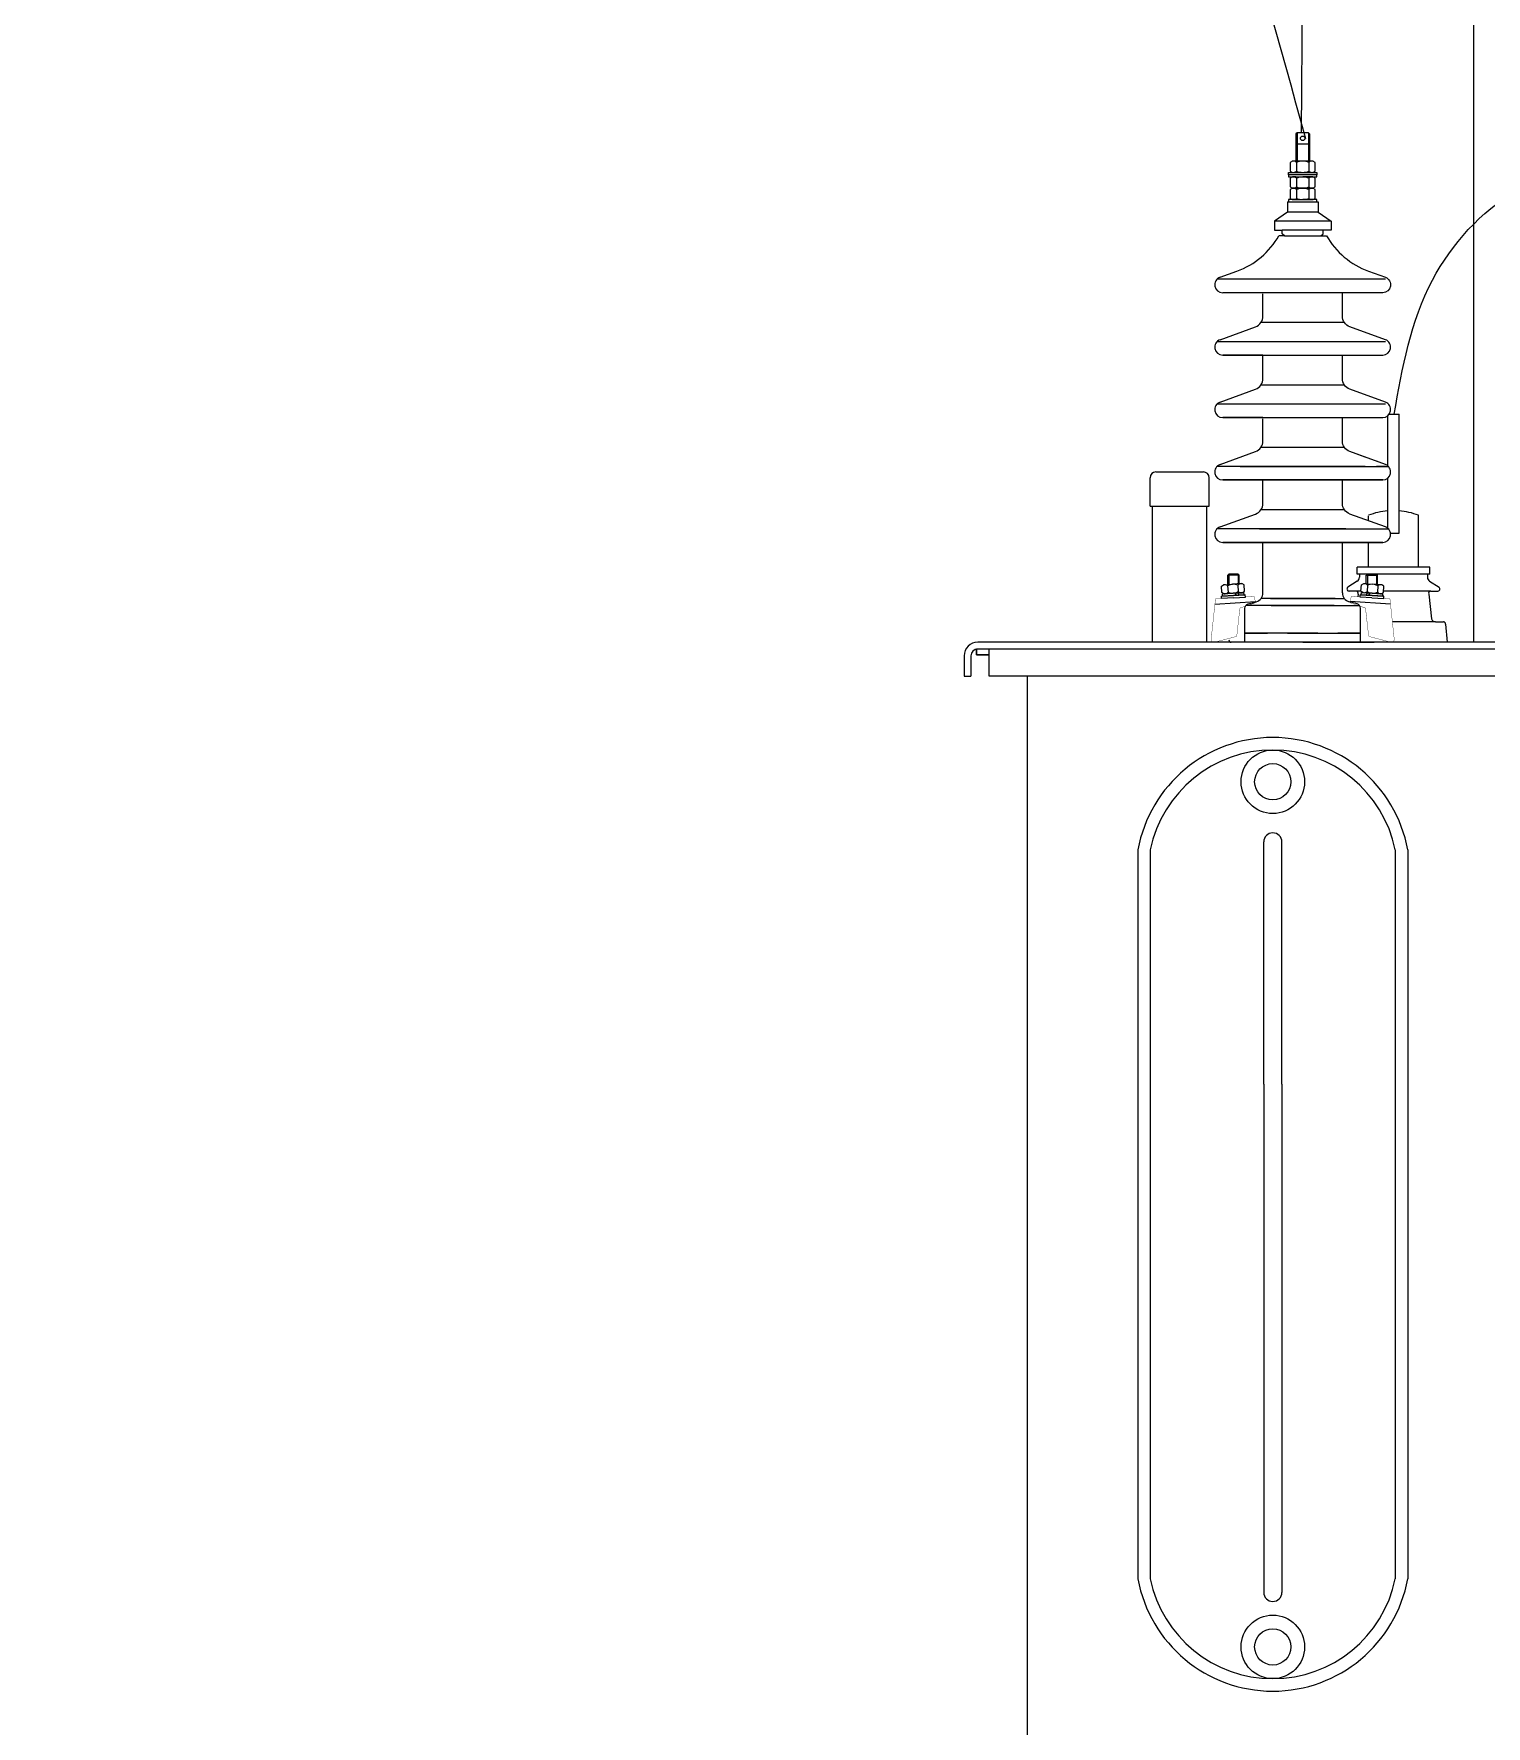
# Model space of a CAD drawing. Header units: millimetres. Extents: x -23083795 to 376618, y 113268 to 3804440.
# Drawn here: x 224033 to 225110, y 122541 to 123794 of the extents above; entities that cross this region are included whole.
import ezdxf

# ---------------------------------------------------------------- set-up
doc = ezdxf.new("R2010")
doc.units = ezdxf.units.MM
doc.header["$LTSCALE"] = 6
doc.linetypes.add('CENTER', pattern=[50.8, 31.75, -6.35, 6.35, -6.35])
doc.layers.add('duong tam', color=30, linetype='CENTER', lineweight=5)

msp = doc.modelspace()

# ---------------------------------------------------------------- linework, layer by layer
for p, q in [((224982.32604, 125199.99721, -1.36858), (224972.46706, 123721.14999, -1.36858)), ((225051.49932, 123189.94552, -1.36858), (225051.49932, 123072.67663, -1.36858))]:
    msp.add_line(p, q)
at = {"color": 170, "lineweight": 9}
for p, q in [((224969.42088, 123721.14999, -1.36858), (224968.58035, 123720.30946, -1.36858)), ((224968.58035, 123720.30946, -1.36858), (224968.58035, 123700.13691, -1.36858)), ((224969.42088, 123721.14999, -1.36858), (224969.42088, 123700.13691, -1.36858)), ((224977.82611, 123721.14999, -1.36858), (224969.42088, 123721.14999, -1.36858)), ((224977.82611, 123721.14999, -1.36858), (224977.82611, 123700.13691, -1.36858)), ((224977.82611, 123721.14999, -1.36858), (224978.66663, 123720.30946, -1.36858)), ((224978.66663, 123720.30946, -1.36858), (224978.66663, 123700.13691, -1.36858)), ((224978.66663, 123712.74475, -1.36858), (224968.58035, 123712.74475, -1.36858)), ((224969.00062, 123699.16635, -1.36858), (224969.00062, 123692.70223, -1.36858)), ((224978.24637, 123699.16635, -1.36858), (224978.24637, 123692.70223, -1.36858)), ((224969.00062, 123687.39903, -1.36858), (224969.00062, 123680.9349, -1.36858)), ((224978.24637, 123687.39903, -1.36858), (224978.24637, 123680.9349, -1.36858)), ((224962.27643, 123669.87807, -1.36858), (224968.58035, 123669.87807, -1.36858)), ((224969.00062, 123678.9938, -1.36858), (224969.00062, 123672.52967, -1.36858)), ((224973.62349, 123669.87807, -1.36858), (224984.97056, 123669.87807, -1.36858)), ((224978.24637, 123678.9938, -1.36858), (224978.24637, 123672.52967, -1.36858)), ((224994.63657, 123655.58918, -1.36858), (224952.61041, 123655.58918, -1.36858)), ((224984.97056, 123662.31336, -1.36858), (224962.27643, 123662.31336, -1.36858)), ((224960.17512, 123644.87251, -1.36858), (224955.97251, 123644.87251, -1.36858)), ((224960.17512, 123644.87251, -1.36858), (224991.27448, 123644.87251, -1.36858)), ((224912.35428, 123614.04255, -1.36858), (224924.92085, 123618.61641, -1.36858)), ((225034.89271, 123612.54985, -1.36858), (224910.08559, 123612.54985, -1.36858)), ((224944.20518, 123602.63006, -1.36858), (224914.36661, 123602.63006, -1.36858)), ((224944.20518, 123585.29196, -1.36858), (224944.20518, 123601.78953, -1.36858)), ((225004.56187, 123580.47092, -1.36858), (224942.68511, 123580.47092, -1.36858)), ((224912.35428, 123567.81378, -1.36858), (224938.67471, 123577.39363, -1.36858)), ((225034.89271, 123566.32107, -1.36858), (224910.08559, 123566.32107, -1.36858)), ((224944.20518, 123556.40128, -1.36858), (224914.36661, 123556.40128, -1.36858)), ((224944.20518, 123539.06319, -1.36858), (224944.20518, 123555.56076, -1.36858)), ((224912.35428, 123521.585, -1.36858), (224938.67471, 123531.16485, -1.36858)), ((225004.56187, 123534.24215, -1.36858), (224942.68511, 123534.24215, -1.36858)), ((225034.89271, 123520.0923, -1.36858), (224910.08559, 123520.0923, -1.36858)), ((224944.20518, 123510.1725, -1.36858), (224914.36661, 123510.1725, -1.36858)), ((224944.20518, 123492.83441, -1.36858), (224944.20518, 123509.33198, -1.36858)), ((225036.66273, 123474.33419, -1.36858), (225036.66273, 123511.54936, -1.36858)), ((225037.71218, 123512.69891, -1.36858), (225045.06797, 123512.69891, -1.36858)), ((225045.06797, 123424.44398, -1.36858), (225045.06797, 123512.69891, -1.36858)), ((224912.35428, 123475.35622, -1.36858), (224938.67471, 123484.93608, -1.36858)), ((225004.56187, 123488.01337, -1.36858), (224942.68511, 123488.01337, -1.36858)), ((225034.89271, 123475.35622, -1.36858), (225008.57228, 123484.93608, -1.36858)), ((224864.77574, 123469.83223, -1.36858), (224900.07771, 123469.83223, -1.36858)), ((225019.85227, 123473.86352, -1.36858), (224910.08559, 123473.86352, -1.36858)), ((224927.39472, 123473.86352, -1.36858), (225037.1614, 123473.86352, -1.36858)), ((225034.89271, 123473.86352, -1.36858), (225028.2575, 123473.86352, -1.36858)), ((224860.57312, 123444.61653, -1.36858), (224860.57312, 123465.62961, -1.36858)), ((224904.28033, 123444.61653, -1.36858), (224904.28033, 123465.62961, -1.36858)), ((224944.20518, 123463.94373, -1.36858), (224914.36661, 123463.94373, -1.36858)), ((224944.20518, 123446.60564, -1.36858), (224944.20518, 123463.94373, -1.36858)), ((225003.04181, 123463.94373, -1.36858), (225032.88038, 123463.94373, -1.36858)), ((225036.66273, 123428.10542, -1.36858), (225036.66273, 123465.32059, -1.36858)), ((224860.57312, 123444.61653, -1.36858), (224904.28033, 123444.61653, -1.36858)), ((224862.25417, 123343.75375, -1.36858), (224862.25417, 123444.61653, -1.36858)), ((224902.59928, 123343.75375, -1.36858), (224902.59928, 123444.61653, -1.36858)), ((225004.56187, 123441.78459, -1.36858), (224942.68511, 123441.78459, -1.36858)), ((224912.35428, 123429.12745, -1.36858), (224938.67471, 123438.7073, -1.36858)), ((225034.89271, 123429.12745, -1.36858), (225008.57228, 123438.7073, -1.36858)), ((225022.37384, 123433.68394, -1.36858), (225022.37384, 123437.41804, -1.36858)), ((225059.35686, 123399.22828, -1.36858), (225059.35686, 123437.74202, -1.36858)), ((225005.56338, 123427.63474, -1.36858), (224910.08559, 123427.63474, -1.36858)), ((224944.20518, 123417.71495, -1.36858), (224914.36661, 123417.71495, -1.36858)), ((224941.68361, 123427.63474, -1.36858), (225037.1614, 123427.63474, -1.36858)), ((224944.20518, 123380.25415, -1.36858), (224944.20518, 123416.87443, -1.36858)), ((225003.04181, 123417.71495, -1.36858), (225032.88038, 123417.71495, -1.36858)), ((225003.04181, 123380.25415, -1.36858), (225003.04181, 123416.87443, -1.36858)), ((225022.37384, 123399.22828, -1.36858), (225022.37384, 123417.71495, -1.36858)), ((225038.70299, 123424.44398, -1.36858), (225045.06797, 123424.44398, -1.36858)), ((224918.14896, 123393.34462, -1.36858), (224918.98949, 123394.18514, -1.36858)), ((224918.14896, 123386.50278, -1.36858), (224918.14896, 123393.34462, -1.36858)), ((224926.55419, 123393.34462, -1.36858), (224918.14896, 123393.34462, -1.36858)), ((224925.71367, 123394.18514, -1.36858), (224918.98949, 123394.18514, -1.36858)), ((224918.98949, 123394.18514, -1.36858), (224918.98949, 123386.55588, -1.36858)), ((224925.71367, 123394.18514, -1.36858), (224926.55419, 123393.34462, -1.36858)), ((224925.71367, 123394.18514, -1.36858), (224925.71367, 123386.98067, -1.36858)), ((224926.55419, 123387.03376, -1.36858), (224926.55419, 123393.34462, -1.36858)), ((225067.76209, 123399.22828, -1.36858), (225013.96861, 123399.22828, -1.36858)), ((225013.96861, 123394.18514, -1.36858), (225013.96861, 123399.22828, -1.36858)), ((225067.76209, 123394.18514, -1.36858), (225013.96861, 123394.18514, -1.36858)), ((225066.08105, 123394.18514, -1.36858), (225015.64965, 123394.18514, -1.36858)), ((225015.64965, 123394.18514, -1.36858), (225015.64965, 123391.8377, -1.36858)), ((225021.53332, 123394.18514, -1.36858), (225020.69279, 123393.34462, -1.36858)), ((225020.69279, 123393.34462, -1.36858), (225029.09802, 123393.34462, -1.36858)), ((225020.69279, 123387.03376, -1.36858), (225020.69279, 123393.34462, -1.36858)), ((225021.53332, 123394.18514, -1.36858), (225021.53332, 123386.98067, -1.36858)), ((225021.53332, 123394.18514, -1.36858), (225028.2575, 123394.18514, -1.36858)), ((225028.2575, 123394.18514, -1.36858), (225028.2575, 123386.55588, -1.36858)), ((225029.09802, 123393.34462, -1.36858), (225028.2575, 123394.18514, -1.36858)), ((225029.09802, 123386.50278, -1.36858), (225029.09802, 123393.34462, -1.36858)), ((225066.08105, 123394.18514, -1.36858), (225066.08105, 123391.8377, -1.36858)), ((225066.08105, 123394.18514, -1.36858), (225066.08105, 123391.8377, -1.36858)), ((225066.08105, 123394.18514, -1.36858), (225066.08105, 123391.8377, -1.36858)), ((225067.76209, 123394.18514, -1.36858), (225067.76209, 123399.22828, -1.36858)), ((224918.00203, 123385.52101, -1.36858), (224918.30359, 123380.74745, -1.36858)), ((224924.67113, 123378.49282, -1.36858), (224923.51659, 123380.10428, -1.36858)), ((224926.64956, 123378.6178, -1.36858), (224925.49501, 123380.22926, -1.36858)), ((224925.55169, 123385.99795, -1.36858), (224925.85325, 123381.22438, -1.36858)), ((225014.08019, 123388.99337, -1.36858), (225006.95415, 123384.50221, -1.36858)), ((225013.14958, 123381.57729, -1.36858), (225008.08494, 123381.57729, -1.36858)), ((225016.78394, 123381.57729, -1.36858), (225013.14958, 123381.57729, -1.36858)), ((225014.70638, 123379.26199, -1.36858), (225014.49401, 123377.31898, -1.36858)), ((225020.59743, 123378.6178, -1.36858), (225021.75198, 123380.22926, -1.36858)), ((225021.6953, 123385.99795, -1.36858), (225021.39374, 123381.22438, -1.36858)), ((225022.57585, 123378.49282, -1.36858), (225023.7304, 123380.10428, -1.36858)), ((225029.24496, 123385.52101, -1.36858), (225028.9434, 123380.74745, -1.36858)), ((225068.58112, 123381.57729, -1.36858), (225033.62792, 123381.57729, -1.36858)), ((225067.02432, 123379.26199, -1.36858), (225069.02288, 123360.97675, -1.36858)), ((225067.65051, 123388.99337, -1.36858), (225074.77655, 123384.50221, -1.36858)), ((225068.58112, 123381.57729, -1.36858), (225073.64575, 123381.57729, -1.36858)), ((224908.57765, 123372.00185, -1.36858), (224938.54687, 123373.8951, -1.36858)), ((224996.98829, 123370.9579, -1.36858), (224931.45158, 123370.9579, -1.36858)), ((224997.55695, 123376.16072, -1.36858), (224942.81565, 123376.16072, -1.36858)), ((224949.69003, 123376.16072, -1.36858), (225004.43134, 123376.16072, -1.36858)), ((224950.2587, 123370.9579, -1.36858), (225015.79541, 123370.9579, -1.36858)), ((225038.66934, 123372.00185, -1.36858), (225008.70012, 123373.8951, -1.36858)), ((225072.13649, 123358.88317, -1.36858), (225040.06945, 123358.88317, -1.36858)), ((225072.13649, 123358.88317, -1.36858), (225077.84837, 123358.88317, -1.36858)), ((225079.52942, 123357.20212, -1.36858), (225080.67919, 123343.75375, -1.36858)), ((224947.56727, 123350.47794, -1.36858), (224930.75681, 123350.47794, -1.36858)), ((224947.56727, 123350.47794, -1.36858), (224930.75681, 123350.47794, -1.36858)), ((224930.75681, 123350.47794, -1.36858), (224947.56727, 123350.47794, -1.36858)), ((224984.81593, 123350.47794, -1.36858), (224947.56727, 123350.47794, -1.36858)), ((224962.43106, 123350.47794, -1.36858), (224999.67971, 123350.47794, -1.36858)), ((225016.49018, 123350.47794, -1.36858), (224999.67971, 123350.47794, -1.36858)), ((224999.67971, 123350.47794, -1.36858), (225016.49018, 123350.47794, -1.36858)), ((224999.67971, 123350.47794, -1.36858), (225016.49018, 123350.47794, -1.36858))]:
    msp.add_line(p, q, dxfattribs=at)
at = {"color": 7}
for p, q in [((225718.74731, 123343.75375, -1.36858), (224732.8136, 123343.75375, -1.36858)), ((224722.72732, 123333.66747, -1.36858), (224722.72732, 123318.53805, -1.36858)), ((224727.77046, 123333.66747, -1.36858), (224727.77046, 123318.53805, -1.36858)), ((225719.58783, 123338.71061, -1.36858), (224731.97307, 123338.71061, -1.36858)), ((224731.97307, 123334.508, -1.36858), (224731.97307, 123338.71061, -1.36858)), ((224731.97307, 123334.508, -1.36858), (224731.97307, 123338.71061, -1.36858)), ((224731.97307, 123338.71061, -1.36858), (224731.97307, 123334.508, -1.36858)), ((224731.97307, 123338.71061, -1.36858), (224731.97307, 123334.508, -1.36858)), ((224731.97307, 123338.71061, -1.36858), (224731.97307, 123334.508, -1.36858)), ((224731.97307, 123338.71061, -1.36858), (224731.97307, 123334.508, -1.36858)), ((224731.97307, 123338.71061, -1.36858), (224731.97307, 123334.508, -1.36858)), ((224731.97307, 123338.71061, -1.36858), (224731.97307, 123334.508, -1.36858)), ((224731.97307, 123338.71061, -1.36858), (224731.97307, 123334.508, -1.36858)), ((224731.97307, 123338.71061, -1.36858), (224731.97307, 123334.508, -1.36858)), ((224731.97307, 123338.71061, -1.36858), (224731.97307, 123334.508, -1.36858)), ((224731.97307, 123338.71061, -1.36858), (224731.97307, 123334.508, -1.36858)), ((224731.97307, 123338.71061, -1.36858), (224731.97307, 123334.508, -1.36858)), ((224731.97307, 123334.508, -1.36858), (224731.97307, 123338.71061, -1.36858)), ((224731.97307, 123334.508, -1.36858), (224731.97307, 123338.71061, -1.36858)), ((224741.21883, 123334.508, -1.36858), (224731.97307, 123334.508, -1.36858)), ((224741.21883, 123334.508, -1.36858), (224731.97307, 123334.508, -1.36858)), ((224731.97307, 123334.508, -1.36858), (224741.21883, 123334.508, -1.36858)), ((224741.21883, 123334.508, -1.36858), (224731.97307, 123334.508, -1.36858)), ((224741.21883, 123334.508, -1.36858), (224731.97307, 123334.508, -1.36858)), ((224741.21883, 123318.53805, -1.36858), (224741.21883, 123338.71061, -1.36858)), ((224722.72732, 123318.53805, -1.36858), (224727.77046, 123318.53805, -1.36858)), ((225710.34208, 123318.53805, -1.36858), (224741.21883, 123318.53805, -1.36858)), ((224769.79662, 122464.53397, -1.36858), (224769.79662, 123318.53805, -1.36858))]:
    msp.add_line(p, q, dxfattribs=at)
at = {"color": 7, "lineweight": 9}
for p, q in [((224973.62349, 123343.75375, -1.36858), (224920.67053, 123343.75375, -1.36858)), ((224973.62349, 123343.75375, -1.36858), (225026.57646, 123343.75375, -1.36858)), ((225063.97974, 123343.75375, -1.36858), (224984.13003, 123343.75375, -1.36858))]:
    msp.add_line(p, q, dxfattribs=at)
at = {"color": 150, "lineweight": 9}
for p, q in [((224944.75288, 123016.42705, -1.36858), (224944.75288, 123195.84694, -1.36858)), ((224958.20125, 123016.42705, -1.36858), (224958.20125, 123195.84694, -1.36858))]:
    msp.add_line(p, q, dxfattribs=at)
at = {"linetype": 'Continuous'}
for p, q in [((224851.4548, 123189.94552, -1.36858), (224851.4548, 122650.03927, -1.36858)), ((225051.49932, 123095.58941, -1.36858), (225051.49932, 122650.03927, -1.36858))]:
    msp.add_line(p, q, dxfattribs=at)
at = {"color": 160, "linetype": 'Continuous', "lineweight": 9}
for p, q in [((224860.70056, 123189.94552, -1.36858), (224860.70056, 122650.03927, -1.36858)), ((225042.25357, 123096.79973, -1.36858), (225042.25357, 122650.03927, -1.36858))]:
    msp.add_line(p, q, dxfattribs=at)
at = {"color": 160, "lineweight": 9}
msp.add_line((225042.25357, 123189.94552, -1.36858), (225042.25357, 123071.46631, -1.36858), dxfattribs=at)
at = {"color": 150, "linetype": 'Continuous', "lineweight": 9}
for p, q in [((224944.75288, 123016.42705, -1.36858), (224944.75288, 122639.96889, -1.36858)), ((224958.20125, 123016.42705, -1.36858), (224958.20125, 122639.96889, -1.36858))]:
    msp.add_line(p, q, dxfattribs=at)
at = {"color": 170, "lineweight": 9, "elevation": -1.36858}
for points in [[(224969.42088, 123700.13691), (224966.05878, 123700.13691), (224964.37774, 123699.16635), (224964.37774, 123692.70223), (224966.05878, 123691.73167), (224969.42088, 123691.73167)], [(224969.42088, 123691.73167), (224981.1882, 123691.73167), (224982.86925, 123692.70223), (224982.86925, 123699.16635), (224981.1882, 123700.13691), (224969.42088, 123700.13691)], [(224968.58035, 123690.05063), (224963.11695, 123690.05063), (224963.11695, 123691.73167), (224968.58035, 123691.73167)], [(224969.42088, 123690.05063), (224963.11695, 123690.05063), (224963.11695, 123688.36958), (224969.42088, 123688.36958)], [(224968.58035, 123688.36958), (224966.05878, 123688.36958), (224964.37774, 123687.39903), (224964.37774, 123680.9349), (224966.05878, 123679.96435), (224968.58035, 123679.96435)], [(224969.42088, 123679.96435), (224966.05878, 123679.96435), (224964.37774, 123678.9938), (224964.37774, 123672.52967), (224966.05878, 123671.55912), (224969.42088, 123671.55912)], [(224969.42088, 123688.36958), (224984.13003, 123688.36958), (224984.13003, 123690.05063), (224969.42088, 123690.05063)], [(224969.42088, 123671.55912), (224981.1882, 123671.55912), (224982.86925, 123672.52967), (224982.86925, 123678.9938), (224981.1882, 123679.96435), (224969.42088, 123679.96435)], [(224973.62349, 123691.73167), (224984.13003, 123691.73167), (224984.13003, 123690.05063), (224973.62349, 123690.05063)], [(224973.62349, 123679.96435), (224981.1882, 123679.96435), (224982.86925, 123680.9349), (224982.86925, 123687.39903), (224981.1882, 123688.36958), (224973.62349, 123688.36958)], [(224962.27643, 123669.87807), (224962.27643, 123662.31336), (224952.61041, 123655.58918), (224952.61041, 123648.86499), (224958.49408, 123648.86499)], [(224984.97056, 123669.87807), (224984.97056, 123662.31336), (224994.63657, 123655.58918), (224994.63657, 123648.86499), (224958.49408, 123648.86499)], [(224968.58035, 123671.55912), (224963.11695, 123671.55912), (224963.11695, 123669.87807), (224969.42088, 123669.87807)], [(224969.42088, 123669.87807), (224984.13003, 123669.87807), (224984.13003, 123671.55912), (224973.62349, 123671.55912)], [(224960.17512, 123644.87251), (224958.49408, 123646.34342), (224958.49408, 123648.86499)], [(224987.07186, 123644.87251), (224988.75291, 123646.34342), (224988.75291, 123648.86499)], [(224914.36661, 123510.1725), (225030.56894, 123510.1725)], [(224914.36661, 123463.94373), (225019.85227, 123463.94373)], [(225032.88038, 123463.94373), (224927.39472, 123463.94373)], [(224914.36661, 123417.71495), (225005.56338, 123417.71495)], [(225032.88038, 123417.71495), (224941.68361, 123417.71495)], [(224922.13961, 123380.01729), (224915.4288, 123379.59335), (224913.68991, 123380.45599), (224913.38835, 123385.22955), (224915.00486, 123386.30416), (224921.71567, 123386.7281)], [(224922.24559, 123378.33959), (224914.27605, 123377.84296), (224914.17007, 123379.52066), (224922.13961, 123380.01729)], [(224922.13961, 123380.01729), (224928.85042, 123380.44123), (224930.46693, 123381.51584), (224930.16537, 123386.28941), (224928.42647, 123387.15204), (224921.71567, 123386.7281)], [(224922.24559, 123378.33959), (224930.215, 123378.83816), (224930.10901, 123380.51587), (224922.13961, 123380.01729)], [(224922.35158, 123376.66189), (224931.15951, 123377.21831), (224931.05353, 123378.89601), (224922.24559, 123378.33959)], [(225024.89541, 123376.66189), (225016.08747, 123377.21831), (225016.19346, 123378.89601), (225025.00139, 123378.33959)], [(225025.10738, 123380.01729), (225018.39657, 123380.44123), (225016.78006, 123381.51584), (225017.08162, 123386.28941), (225018.82051, 123387.15204), (225025.53132, 123386.7281)], [(225025.00139, 123378.33959), (225017.03199, 123378.83816), (225017.13797, 123380.51587), (225025.10738, 123380.01729)], [(225025.00139, 123378.33959), (225032.97094, 123377.84296), (225033.07692, 123379.52066), (225025.10738, 123380.01729)], [(225025.10738, 123380.01729), (225031.81819, 123379.59335), (225033.55708, 123380.45599), (225033.85864, 123385.22955), (225032.24213, 123386.30416), (225025.53132, 123386.7281)], [(224922.35158, 123376.66189), (224913.54364, 123376.10547), (224913.43766, 123377.78317), (224922.24559, 123378.33959)], [(225024.89541, 123376.66189), (225033.70334, 123376.10547), (225033.80933, 123377.78317), (225025.00139, 123378.33959)], [(224947.56727, 123343.75375), (224930.75681, 123343.75375), (224930.75681, 123350.47794), (224947.56727, 123350.47794)], [(224973.62349, 123350.47794), (224984.81593, 123350.47794)], [(224999.67971, 123343.75375), (225016.49018, 123343.75375), (225016.49018, 123350.47794), (224999.67971, 123350.47794)]]:
    msp.add_lwpolyline(points, dxfattribs=at)
for points in [[(224991.27448, 123644.87251, 0.1782764766), (225022.32613, 123618.61641), (225034.89271, 123614.04255, -0.8390996312), (225032.88038, 123602.63006), (224914.36661, 123602.63006)], [(224914.36661, 123556.40128), (225032.88038, 123556.40128, 0.8390996312), (225034.89271, 123567.81378), (225008.57228, 123577.39363, -0.3152987889), (225003.04181, 123585.29196), (225003.04181, 123602.63006)], [(225028.2575, 123510.1725), (225032.88038, 123510.1725, 0.8390996312), (225034.89271, 123521.585), (225008.57228, 123531.16485, -0.3152987889), (225003.04181, 123539.06319), (225003.04181, 123556.40128)], [(225019.85227, 123480.8305), (225008.57228, 123484.93608, -0.3152987889), (225003.04181, 123492.83441), (225003.04181, 123510.1725)], [(225028.2575, 123463.94373), (225032.88038, 123463.94373, 0.8390996312), (225034.89271, 123475.35622), (225028.2575, 123477.77124)], [(225008.41265, 123438.76724, -0.3097316893), (225003.04181, 123446.60564), (225003.04181, 123463.94373)], [(224930.75681, 123350.47794), (224930.75681, 123368.91119, -0.3394542589), (224933.24873, 123372.15872), (224939.22134, 123373.75908)], [(225016.49018, 123350.47794), (225016.49018, 123368.91119, 0.3394542589), (225013.99826, 123372.15872), (225008.02564, 123373.75908)]]:
    msp.add_lwpolyline(points, format="xyb", dxfattribs=at)
at = {"color": 170, "lineweight": 9, "const_width": 0.25216, "elevation": -1.36858}
for points in [[(224908.98488, 123375.81747), (224905.81045, 123346.07388, 0.5244414625), (224908.42977, 123343.81748), (224924.18522, 123347.92311, 0.3105519464), (224924.80858, 123348.64299), (224927.03675, 123368.55383, -0.2914734196), (224927.60376, 123369.25691), (224938.03021, 123372.76878, 0.3888787319), (224938.57882, 123373.76319), (224937.64279, 123377.62788)], [(225038.26211, 123375.81747), (225041.43653, 123346.07388, -0.5244414625), (225038.81722, 123343.81748), (225023.06177, 123347.92311, -0.3105519464), (225022.43841, 123348.64299), (225020.21024, 123368.55383, 0.2914734196), (225019.64323, 123369.25691), (225009.21678, 123372.76878, -0.3888787319), (225008.66817, 123373.76319), (225009.60419, 123377.62788)]]:
    msp.add_lwpolyline(points, format="xyb", close=True, dxfattribs=at)
at = {"color": 7, "lineweight": 9, "elevation": -1.36858}
msp.add_lwpolyline([(224984.24104, 123343.75375), (224930.75681, 123343.75375)], dxfattribs=at)
at = {"color": 170, "lineweight": 9}
msp.add_circle((224973.62349, 123716.94737, -1.36858), 1.68105, dxfattribs=at)
at = {"color": 150, "linetype": 'Continuous', "lineweight": 9}
for centre, radius in [((224951.47706, 123240.37691, -1.36858), 23.53465), ((224951.47706, 123240.37691, -1.36858), 13.44837), ((224951.47706, 122599.60787, -1.36858), 23.53465), ((224951.47706, 122599.60787, -1.36858), 13.44837)]:
    msp.add_circle(centre, radius, dxfattribs=at)
at = {"color": 170, "lineweight": 9}
for centre, radius, start, end in [((224966.68918, 123696.8992, -1.36858), 3.2377, 44.44581535, 104.44579222), ((224966.68918, 123694.96938, -1.36858), 3.2377, 255.55420778, 315.55418465), ((224973.62349, 123688.64192, -1.36858), 11.49499, 90, 113.71357173), ((224973.62349, 123703.22666, -1.36858), 11.49499, 246.28642827, 270), ((224973.62349, 123688.64192, -1.36858), 11.49499, 66.28642827, 90), ((224973.62349, 123703.22666, -1.36858), 11.49499, 270, 293.71357173), ((224980.55781, 123696.8992, -1.36858), 3.2377, 75.55420778, 135.55418465), ((224980.55781, 123694.96938, -1.36858), 3.2377, 224.44581535, 284.44579222), ((224966.68918, 123685.13188, -1.36858), 3.2377, 44.44581535, 104.44579222), ((224966.68918, 123683.20205, -1.36858), 3.2377, 255.55420778, 315.55418465), ((224966.68918, 123676.72665, -1.36858), 3.2377, 44.44581535, 104.44579222), ((224973.62349, 123676.87459, -1.36858), 11.49499, 90, 113.71357173), ((224973.62349, 123691.45934, -1.36858), 11.49499, 246.28642827, 270), ((224973.62349, 123668.46936, -1.36858), 11.49499, 90, 113.71357173), ((224973.62349, 123676.87459, -1.36858), 11.49499, 66.28642827, 90), ((224973.62349, 123691.45934, -1.36858), 11.49499, 270, 293.71357173), ((224973.62349, 123668.46936, -1.36858), 11.49499, 66.28642827, 90), ((224980.55781, 123685.13188, -1.36858), 3.2377, 75.55420778, 135.55418465), ((224980.55781, 123683.20205, -1.36858), 3.2377, 224.44581535, 284.44579222), ((224980.55781, 123676.72665, -1.36858), 3.2377, 75.55420778, 135.55418465), ((224966.68918, 123674.79682, -1.36858), 3.2377, 255.55420778, 315.55418465), ((224973.62349, 123683.0541, -1.36858), 11.49499, 246.28642827, 270), ((224973.62349, 123683.0541, -1.36858), 11.49499, 270, 293.71357173), ((224980.55781, 123674.79682, -1.36858), 3.2377, 224.44581535, 284.44579222), ((224904.79754, 123673.90475, -1.36858), 58.83662, 290, 330.43317421), ((224914.36661, 123608.51372, -1.36858), 5.88366, 110, 270), ((224935.79995, 123585.29196, -1.36858), 8.40523, 290, 0), ((224914.36661, 123562.28494, -1.36858), 5.88366, 110, 270), ((224935.79995, 123539.06319, -1.36858), 8.40523, 290, 0), ((224914.36661, 123516.05617, -1.36858), 5.88366, 110, 270), ((224935.79995, 123492.83441, -1.36858), 8.40523, 290, 0), ((224864.77574, 123465.62961, -1.36858), 4.20262, 90, 180), ((224900.07771, 123465.62961, -1.36858), 4.20262, 0, 90), ((224914.36661, 123469.82739, -1.36858), 5.88366, 110, 270), ((225032.88038, 123469.82739, -1.36858), 5.88366, 270, 70), ((224935.79995, 123446.60564, -1.36858), 8.40523, 290, 0), ((224914.36661, 123423.59861, -1.36858), 5.88366, 110, 270), ((225040.86535, 123390.82305, -1.36858), 50.43139, 94.78019185, 111.51018827), ((225032.88038, 123423.59861, -1.36858), 5.88366, 270, 70), ((225040.86535, 123390.82305, -1.36858), 50.43139, 68.48981173, 85.21980815), ((225012.28756, 123391.8377, -1.36858), 3.36209, 302.22104509, 0), ((225012.28756, 123391.8377, -1.36858), 3.36209, 302.22104509, 0), ((225069.44314, 123391.8377, -1.36858), 3.36209, 180, 237.77895491), ((224915.83812, 123383.11264, -1.36858), 3.2377, 48.06055643, 108.0605333), ((224915.85381, 123382.86436, -1.36858), 3.2377, 259.16894886, 319.16892573), ((224922.22332, 123378.8502, -1.36858), 7.89424, 65.06858574, 122.32563279), ((224921.65184, 123387.89645, -1.36858), 7.89424, 244.90384937, 302.16089642), ((224928.00146, 123383.88104, -1.36858), 3.2377, 79.16894886, 139.16892573), ((224928.01715, 123383.63275, -1.36858), 3.2377, 228.06055643, 288.0605333), ((224937.481, 123380.25415, -1.36858), 6.72419, 285, 0), ((224937.481, 123380.25415, -1.36858), 6.72419, 285, 0), ((225009.76599, 123380.25415, -1.36858), 6.72419, 180, 255), ((225009.76599, 123380.25415, -1.36858), 6.72419, 180, 255), ((225008.08494, 123383.25834, -1.36858), 1.68105, 132.27368901, 270), ((225013.14958, 123379.89625, -1.36858), 1.68105, 337.83365418, 90), ((225013.14958, 123379.89625, -1.36858), 1.68105, 337.83365418, 90), ((225019.22984, 123383.63275, -1.36858), 3.2377, 251.9394667, 311.93944357), ((225019.24552, 123383.88104, -1.36858), 3.2377, 40.83107427, 100.83105114), ((225025.59515, 123387.89645, -1.36858), 7.89424, 237.83910358, 295.09615063), ((225025.02367, 123378.8502, -1.36858), 7.89424, 57.67436721, 114.93141426), ((225031.39318, 123382.86436, -1.36858), 3.2377, 220.83107427, 280.83105114), ((225031.40886, 123383.11264, -1.36858), 3.2377, 71.9394667, 131.93944357), ((225068.58112, 123379.89625, -1.36858), 1.68105, 90, 202.16634582), ((225073.64575, 123383.25834, -1.36858), 1.68105, 270, 47.72631099), ((225072.13649, 123362.24526, -1.36858), 3.36209, 202.16634582, 270), ((225077.84837, 123357.20212, -1.36858), 1.68105, 0, 90)]:
    msp.add_arc(centre, radius, start, end, dxfattribs=at)
at = {"color": 7}
for radius in [10.08628, 5.04314]:
    msp.add_arc((224732.8136, 123333.66747, -1.36858), radius, 90, 180, dxfattribs=at)
at = {"color": 7, "lineweight": 9}
msp.add_arc((224920.67053, 123345.4348, -1.36858), 1.68105, 180, 270, dxfattribs=at)
at = {"linetype": 'Continuous'}
for centre, start, end in [((224951.47706, 123171.43703, -1.36858), 10.48363989, 169.51636011), ((224951.47706, 123171.43703, -1.36858), 10.48363989, 169.51636011), ((224951.47706, 122668.54776, -1.36858), 190.48363989, 349.51636011), ((224951.47706, 122668.54776, -1.36858), 190.48363989, 349.51636011)]:
    msp.add_arc(centre, 101.72029, start, end, dxfattribs=at)
at = {"color": 160, "linetype": 'Continuous', "lineweight": 9}
for centre, start, end in [((224951.47706, 123171.22478, -1.36858), 11.65268406, 168.34731594), ((224951.47706, 122668.76001, -1.36858), 191.65268406, 348.34731594)]:
    msp.add_arc(centre, 92.68679, start, end, dxfattribs=at)
at = {"color": 150, "lineweight": 9}
msp.add_arc((224951.47706, 123195.84694, -1.36858), 6.72419, 0, 180, dxfattribs=at)
at = {"color": 150, "linetype": 'Continuous', "lineweight": 9}
msp.add_arc((224951.47706, 122639.96889, -1.36858), 6.72419, 180, 0, dxfattribs=at)
at = {"color": 1}
for points in [[(224627.61924, 126649.80421, -1.36858), (224700.02945, 125283.21455, -1.36858), (225160.22661, 124229.0068, -1.36858), (225227.8169, 123716.94737, -1.36858)], [(224033.46494, 125282.00697, -1.36858), (224142.60505, 124765.05475, -1.36858), (224820.62385, 124114.39144, -1.36858), (224975.65994, 123716.94737, -1.36858)]]:
    msp.add_spline(points, degree=3, dxfattribs=at)
msp.add_spline([(225041.39007, 123512.69891, -1.36858), (225069.84344, 123612.02526, -1.36858), (225131.52492, 123677.82317, -1.36858), (225278.71895, 123708.62212, -1.36858), (225355.43128, 123721.36119, -1.36858)], degree=3)
at = {"layer": 'duong tam', "ltscale": 6}
msp.add_line((225100.50802, 123343.75375, -1.36858), (225100.50802, 128523.29449, -1.36858), dxfattribs=at)

doc.saveas('drawing.dxf')
